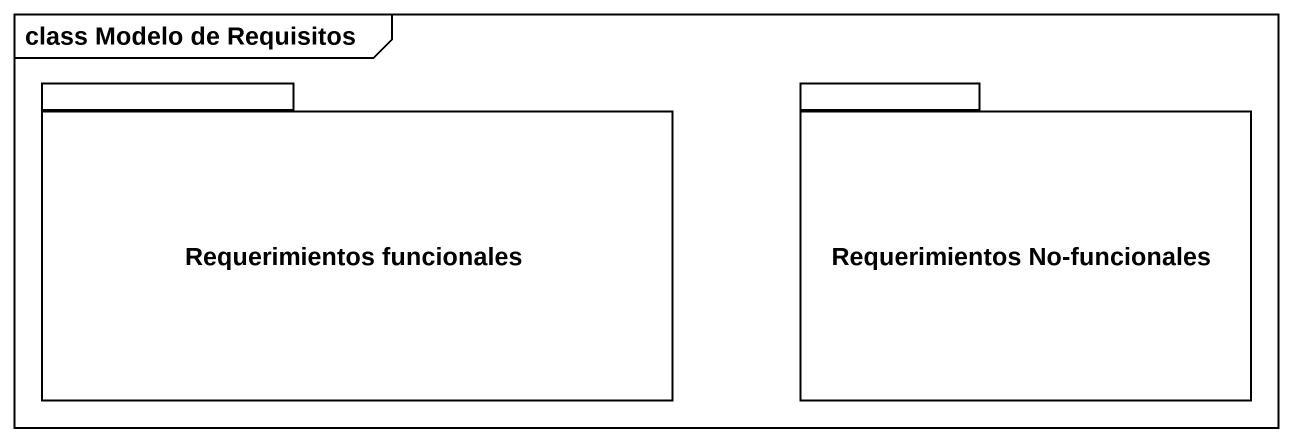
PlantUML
@startuml
mainframe class Modelo de Requisitos
package "Requerimientos funcionales" as Requerimientos_funcionales {
}
package "Requerimientos No-funcionales" as Requerimientos_No {
}
@enduml
